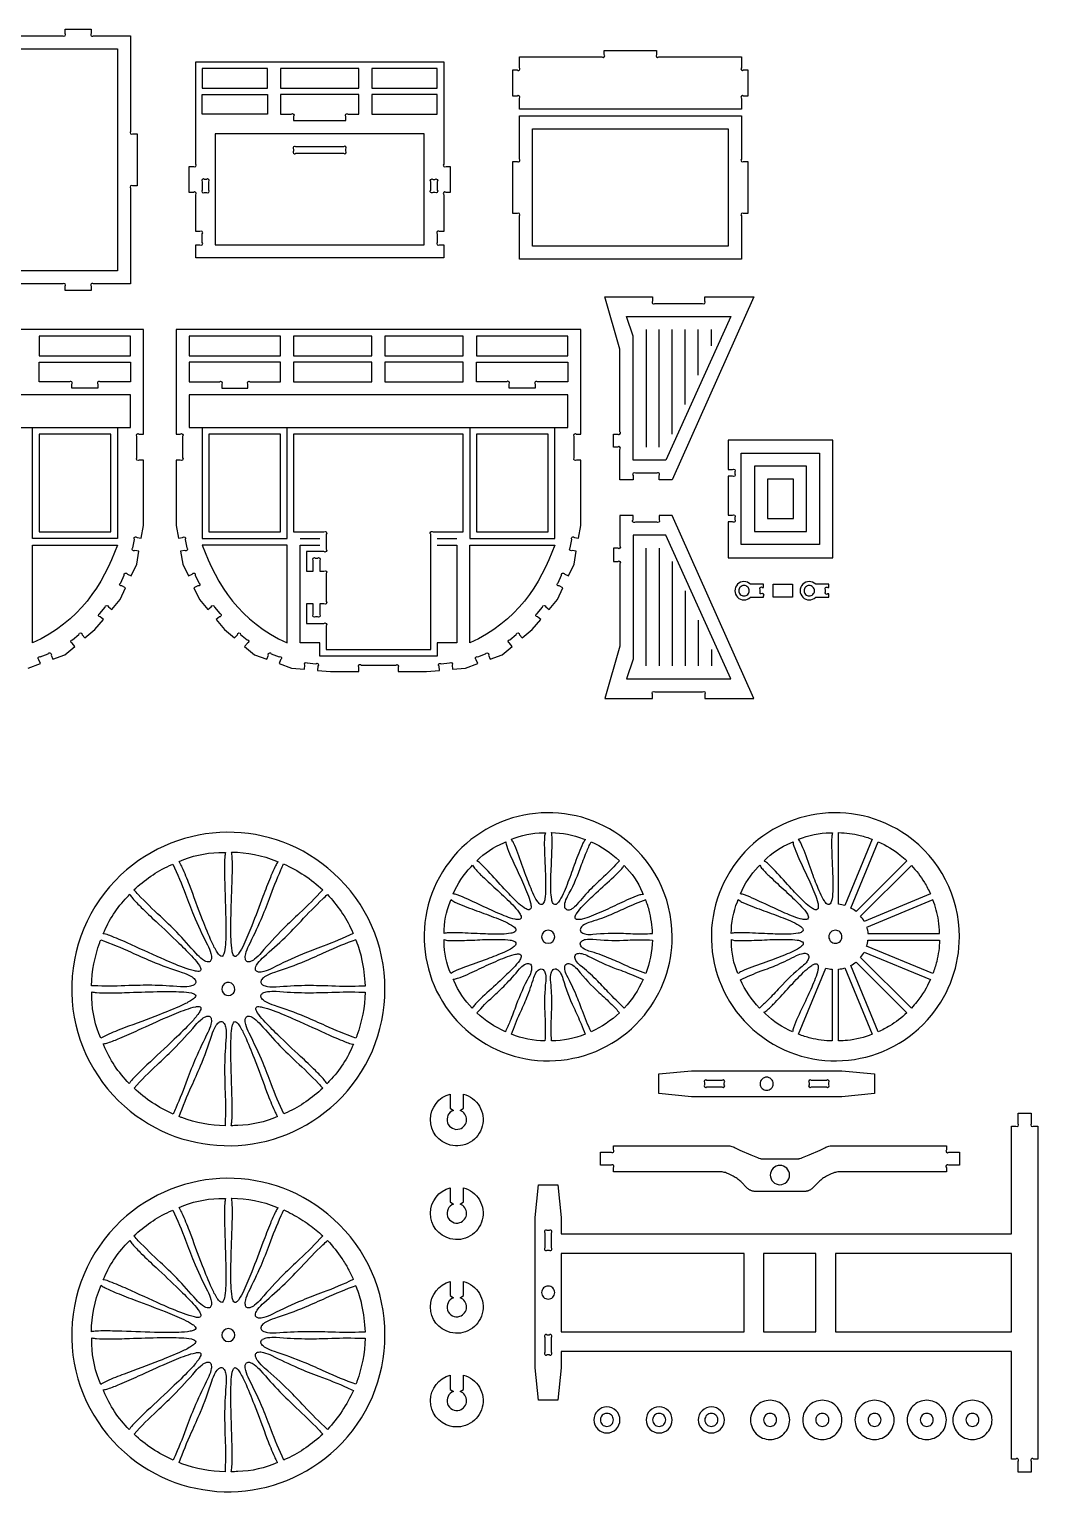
# Model space of a CAD drawing. Extents: x -583 to 242, y -437 to 258.
# Drawn here: x -221 to 242, y -414 to 258 of the extents above; entities that cross this region are included whole.
import ezdxf

# ---------------------------------------------------------------- set-up
doc = ezdxf.new("R2010")
doc.units = 0
doc.header["$MEASUREMENT"] = 0
doc.layers.get('0').update_dxf_attribs({"linetype": 'CONTINUOUS'})
doc.layers.add('ENGRAVE', color=1, linetype='CONTINUOUS')

msp = doc.modelspace()

# ---------------------------------------------------------------- linework, layer by layer
for points in [[(-323.83, 255.25), (-205.96, 255.25, 1), (-204.89, 256.32), (-204.89, 258.25), (-192.89, 258.25), (-192.89, 256.32, 1), (-191.83, 255.25), (-174.82, 255.25), (-174.82, 211.32, 1), (-173.76, 210.25), (-171.82, 210.25), (-171.82, 186.26), (-173.76, 186.26, 1), (-174.82, 185.19), (-174.82, 141.26), (-191.83, 141.26, 1), (-192.89, 140.19), (-192.89, 138.26), (-204.89, 138.26), (-204.89, 140.19, 1), (-205.96, 141.26), (-323.83, 141.26, 1)], [(-221.9, -35.3), (-216.27, -33.25), (-216.93, -31.43, -1), (-216.3, -30.07), (-212.65, -28.74, -1), (-211.29, -29.37), (-210.63, -31.2), (-204.99, -29.14), (-200.39, -25.29), (-201.64, -23.8, -1), (-201.51, -22.31), (-198.54, -19.81, -1), (-197.04, -19.95), (-195.8, -21.43), (-191.2, -17.57), (-187.34, -12.98), (-188.83, -11.73, -1), (-188.96, -10.24), (-186.47, -7.27, -1), (-184.97, -7.14), (-183.49, -8.38), (-179.63, -3.79), (-177.09, 1.65), (-178.85, 2.47, -1), (-179.36, 3.88), (-177.72, 7.4, -1), (-176.31, 7.91), (-174.56, 7.09), (-172.02, 12.53), (-170.98, 18.44), (-172.89, 18.77, -1), (-173.75, 20), (-173.08, 23.82, -1), (-171.85, 24.68), (-169.94, 24.35), (-168.9, 30.26), (-168.9, 60.26), (-170.83, 60.26, -1), (-171.89, 61.32), (-171.89, 71.19, -1), (-170.83, 72.26), (-168.9, 72.26), (-168.9, 120.26), (-354.89, 120.26)]]:
    msp.add_lwpolyline(points, format="xyb")
for points in [[(-144.9, 153.26), (-144.9, 159.26), (-142.96, 159.26, 1), (-141.9, 160.32), (-141.9, 164.19, 1), (-142.96, 165.26), (-144.9, 165.26), (-144.9, 182.19, 1), (-145.96, 183.26), (-147.9, 183.26), (-147.9, 195.26), (-145.96, 195.26, 1), (-144.9, 196.32), (-144.9, 243.25), (-30.9, 243.25), (-30.9, 196.32, 1), (-29.83, 195.26), (-27.9, 195.26), (-27.9, 183.26), (-29.83, 183.26, 1), (-30.9, 182.19), (-30.9, 165.26), (-32.83, 165.26, 1), (-33.9, 164.19), (-33.9, 160.32, 1), (-32.83, 159.26), (-30.9, 159.26), (-30.9, 153.26)], [(3.88, 221.54), (3.88, 226.48, 1), (2.81, 227.54), (0.88, 227.54), (0.88, 239.54), (2.81, 239.54, 1), (3.88, 240.6), (3.88, 245.54), (41.81, 245.54, 1), (42.88, 246.6), (42.88, 248.54), (66.88, 248.54), (66.88, 246.6, 1), (67.94, 245.54), (105.88, 245.54), (105.88, 240.6, 1), (106.94, 239.54), (108.88, 239.54), (108.88, 227.54), (106.94, 227.54, 1), (105.88, 226.48), (105.88, 221.54)], [(-105.9, 228.25), (-105.9, 219.25), (-100.96, 219.25, -1), (-99.9, 218.19), (-99.9, 216.25), (-75.9, 216.25), (-75.9, 218.19, -1), (-74.83, 219.25), (-69.9, 219.25), (-69.9, 228.25)], [(3.88, 152.54), (3.88, 172.48, 1), (2.81, 173.54), (0.88, 173.54), (0.88, 197.54), (2.81, 197.54, 1), (3.88, 198.6), (3.88, 218.54), (105.88, 218.54), (105.88, 198.6, 1), (106.94, 197.54), (108.88, 197.54), (108.88, 173.54), (106.94, 173.54, 1), (105.88, 172.48), (105.88, 152.54)], [(-98.83, 201.26), (-76.96, 201.26, 1), (-75.9, 202.32), (-75.9, 203.19, 1), (-76.96, 204.25), (-98.83, 204.25, 1), (-99.9, 203.19), (-99.9, 202.32, 1)], [(-141.9, 188.19), (-141.9, 184.32, 1), (-140.83, 183.26), (-139.96, 183.26, 1), (-138.9, 184.32), (-138.9, 188.19, 1), (-139.96, 189.26), (-140.83, 189.26, 1)], [(-35.83, 189.26), (-34.96, 189.26, -1), (-33.9, 188.19), (-33.9, 184.32, -1), (-34.96, 183.26), (-35.83, 183.26, -1), (-36.9, 184.32), (-36.9, 188.19, -1)], [(50.1, 51.26), (50.1, 65.19, 1), (49.04, 66.26), (47.1, 66.26), (47.1, 72.26), (49.04, 72.26, 1), (50.1, 73.32), (50.1, 111.26), (43.14, 135.26), (65.1, 135.26), (65.1, 133.32, 1), (66.17, 132.26), (88.04, 132.26, 1), (89.1, 133.32), (89.1, 135.26), (111.62, 135.26), (74.1, 51.26), (68.1, 51.26), (68.1, 53.19, 1), (67.04, 54.26), (57.17, 54.26, 1), (56.1, 53.19), (56.1, 51.26)], [(32.1, 30.26), (32.1, 60.26), (30.17, 60.26, -1), (29.1, 61.32), (29.1, 71.19, -1), (30.17, 72.26), (32.1, 72.26), (32.1, 120.26), (-153.9, 120.26), (-153.9, 72.26), (-151.96, 72.26, -1), (-150.9, 71.19), (-150.9, 61.32, -1), (-151.96, 60.26), (-153.9, 60.26), (-153.9, 30.26), (-152.85, 24.35), (-150.94, 24.68, -1), (-149.71, 23.82), (-149.04, 20, -1), (-149.9, 18.77), (-151.81, 18.44), (-150.77, 12.53), (-148.23, 7.09), (-146.48, 7.91, -1), (-145.07, 7.4), (-143.43, 3.88, -1), (-143.94, 2.47), (-145.7, 1.65), (-143.16, -3.79), (-139.3, -8.38), (-137.82, -7.14, -1), (-136.32, -7.27), (-133.83, -10.24, -1), (-133.96, -11.73), (-135.45, -12.98), (-131.59, -17.57), (-126.99, -21.43), (-125.75, -19.95, -1), (-124.25, -19.81), (-121.28, -22.31, -1), (-121.15, -23.8), (-122.4, -25.29), (-117.8, -29.14), (-112.16, -31.2), (-111.5, -29.37, -1), (-110.14, -28.74), (-106.49, -30.07, -1), (-105.86, -31.43), (-106.52, -33.25), (-100.89, -35.3), (-94.91, -35.82), (-94.74, -33.89, -1), (-93.59, -32.93), (-89.73, -33.27, -1), (-88.76, -34.41), (-88.93, -36.35), (-82.95, -36.87), (-69.9, -36.87), (-69.9, -34.93, -1), (-68.83, -33.87), (-52.96, -33.87, -1), (-51.9, -34.93), (-51.9, -36.87), (-38.84, -36.87), (-32.86, -36.35), (-33.03, -34.41, -1), (-32.06, -33.27), (-28.2, -32.93, -1), (-27.05, -33.89), (-26.88, -35.82), (-20.91, -35.3), (-15.27, -33.25), (-15.93, -31.43, -1), (-15.3, -30.07), (-11.65, -28.74, -1), (-10.29, -29.37), (-9.63, -31.2), (-3.99, -29.14), (0.61, -25.29), (-0.64, -23.8, -1), (-0.51, -22.31), (2.46, -19.81, -1), (3.96, -19.95), (5.2, -21.43), (9.8, -17.57), (13.66, -12.98), (12.17, -11.73, -1), (12.04, -10.24), (14.53, -7.27, -1), (16.03, -7.14), (17.51, -8.38), (21.37, -3.79), (23.91, 1.65), (22.15, 2.47, -1), (21.64, 3.88), (23.28, 7.4, -1), (24.68, 7.91), (26.44, 7.09), (28.98, 12.53), (30.02, 18.44), (28.11, 18.77, -1), (27.25, 20), (27.92, 23.82, -1), (29.15, 24.68), (31.06, 24.35)], [(-174.89, 105.26), (-174.89, 96.26), (-188.83, 96.26, 1), (-189.89, 95.19), (-189.89, 93.26), (-201.89, 93.26), (-201.89, 95.19, 1), (-202.96, 96.26), (-216.89, 96.26), (-216.89, 105.26)], [(-147.9, 105.26), (-147.9, 96.26), (-133.96, 96.26, -1), (-132.9, 95.19), (-132.9, 93.26), (-120.9, 93.26), (-120.9, 95.19, -1), (-119.83, 96.26), (-105.9, 96.26), (-105.9, 105.26)], [(26.1, 105.26), (26.1, 96.26), (12.17, 96.26, 1), (11.1, 95.19), (11.1, 93.26), (-0.9, 93.26), (-0.9, 95.19, 1), (-1.96, 96.26), (-15.9, 96.26), (-15.9, 105.26)], [(-99.9, 72.26), (-99.9, 27.26), (-85.96, 27.26, -1), (-84.9, 26.19), (-84.9, 19.32, -1), (-85.96, 18.26), (-93.9, 18.26), (-93.9, 9.26), (-90.9, 9.26), (-90.9, 14.19, -1), (-89.83, 15.26), (-88.96, 15.26, -1), (-87.9, 14.19), (-87.9, 9.26), (-85.96, 9.26, -1), (-84.9, 8.19), (-84.9, -4.68, -1), (-85.96, -5.74), (-87.9, -5.74), (-87.9, -10.68, -1), (-88.96, -11.74), (-89.83, -11.74, -1), (-90.9, -10.68), (-90.9, -5.74), (-93.9, -5.74), (-93.9, -14.74), (-85.96, -14.74, -1), (-84.9, -15.81), (-84.9, -26.74), (-36.9, -26.74), (-36.89, 26.19, -1), (-35.83, 27.26), (-21.9, 27.26), (-21.9, 72.26)], [(147.87, 69.45), (99.87, 69.45), (99.87, 55.95), (101.81, 55.95, -1), (102.87, 54.89), (102.87, 54.01, -1), (101.81, 52.95), (99.87, 52.95), (99.87, 34.95), (101.81, 34.95, -1), (102.87, 33.89), (102.87, 33.01, -1), (101.81, 31.95), (99.87, 31.95), (99.87, 15.45), (147.87, 15.45)], [(50.1, 34.76), (50.1, 20.82, -1), (49.04, 19.76), (47.1, 19.76), (47.1, 13.76), (49.04, 13.76, -1), (50.1, 12.69), (50.1, -25.24), (43.14, -49.24), (65.1, -49.24), (65.1, -47.31, -1), (66.17, -46.24), (88.04, -46.24, -1), (89.1, -47.31), (89.1, -49.24), (111.62, -49.24), (74.1, 34.76), (68.1, 34.76), (68.1, 32.82, -1), (67.04, 31.76), (57.17, 31.76, -1), (56.1, 32.82), (56.1, 34.76)], [(110.04, 3.26, 0.41271), (104.12, 3.21, 0.41271), (104.14, -2.71, 0.41145), (110.04, -2.75), (116.1, -2.74), (116.1, -2.31, 1), (115.04, -1.24), (114.6, -1.24), (114.6, 0.69, -1), (115.67, 1.76), (116.1, 1.76), (116.1, 3.26)], [(107.1, -2.14, 0.414214), (109.5, 0.26, 0.414214), (107.1, 2.66, 0.414214), (104.7, 0.26, 0.414214)], [(140.04, 3.26, 0.41271), (134.12, 3.21, 0.41271), (134.14, -2.71, 0.41145), (140.04, -2.75), (146.1, -2.74), (146.1, -1.24), (145.66, -1.24, -1), (144.6, -0.18), (144.6, 0.69, -1), (145.66, 1.76), (146.1, 1.76), (146.1, 3.26)], [(137.1, -2.14, 0.414214), (139.5, 0.26, 0.414214), (137.1, 2.66, 0.414214), (134.7, 0.26, 0.414214)], [(74.1, -158.74, 0.243282), (50.06, -112.25, 0.404072), (-28.17, -124.13, 0.407608), (-18.59, -203.17, 0.412885), (61.31, -194.7, 0.172941)], [(206.1, -158.74, 0.243282), (182.06, -112.25, 0.404072), (103.83, -124.13, 0.407609), (113.41, -203.17, 0.412885), (193.31, -194.7, 0.172941)], [(-57.9, -182.74, 0.21178), (-81.51, -129.45, 0.391929), (-179.24, -130.33, 0.213524), (-201.88, -184.54, 0.208326), (-177.63, -236.62, 0.390197), (-80.24, -234.86, 0.205517)], [(0.17, -113.94, -0.099565), (14.77, -110.95), (15.8, -110.94, 0.070307), (15.43, -112.94, 0.025895), (15.36, -117.84, 0.005837), (15.73, -127.4, -0.01601), (15.92, -136.89, -0.036411), (15.58, -141.26, -0.07724), (15, -143.22, -0.193502), (14.29, -143.93, -0.246041), (13.29, -143.72, -0.090618), (12.02, -142.29, -0.040959), (10.06, -138.6, -0.017856), (6.89, -130.64, 0.003032), (3.15, -120.34, 0.023885), (1.16, -115.59, 0.055063)], [(18.6, -110.87, -0.093763), (33.23, -113.71), (34.19, -114.09, 0.070307), (33.08, -115.8, 0.026135), (31.14, -120.29, 0.005976), (27.84, -129.24, -0.015999), (24.4, -138.06, -0.036365), (22.42, -141.96, -0.07668), (21.13, -143.56, -0.192132), (20.2, -143.95, -0.247601), (19.35, -143.38, -0.092119), (18.72, -141.59, -0.041009), (18.31, -137.44, -0.018067), (18.42, -128.87, 0.002962), (18.91, -117.92, 0.023921), (18.89, -112.76, 0.055321)], [(132.17, -113.94, -0.099565), (146.77, -110.95), (147.8, -110.94, 0.070307), (147.43, -112.94, 0.025895), (147.36, -117.84, 0.005837), (147.73, -127.4, -0.01601), (147.92, -136.89, -0.036411), (147.58, -141.26, -0.07724), (147, -143.22, -0.193504), (146.29, -143.93, -0.24604), (145.29, -143.72, -0.090617), (144.02, -142.29, -0.040959), (142.06, -138.6, -0.017856), (138.89, -130.64, 0.003032), (135.15, -120.34, 0.023885), (133.16, -115.59, 0.055063)], [(150.6, -110.87, -0.053553), (160.48, -112.18, -0.032919), (166.04, -113.94), (153.43, -144.39, 0.049855), (150.6, -143.82)], [(-152.55, -124.12, -0.095029), (-134.27, -120, -0.012169), (-131.16, -119.95, 0.058538), (-131.53, -122.12, 0.023125), (-131.68, -127.94, 0.00662), (-131.47, -137.32, -0.004803), (-131.06, -151.83, -0.017644), (-131.17, -161.16, -0.040554), (-131.71, -165.74, -0.081454), (-132.24, -167.24, -0.243498), (-132.92, -167.77, -0.198617), (-133.79, -167.39, -0.071237), (-135.02, -165.88, -0.035072), (-137.48, -161.23, -0.015759), (-141.72, -150.98, -0.001102), (-147.8, -134.85, 0.015937), (-151.04, -126.91, 0.036348), (-152.37, -124.39)], [(-128.39, -119.87, -0.100712), (-107.69, -124.03), (-107.05, -124.3, 0.058805), (-108.22, -126.15, 0.023291), (-110.59, -131.46, 0.006699), (-113.98, -140.2, -0.004741), (-119.14, -153.74, -0.017578), (-122.8, -162.32, -0.040394), (-125.05, -166.34, -0.080995), (-126.11, -167.52, -0.242503), (-126.94, -167.76, -0.199662), (-127.6, -167.08, -0.071689), (-128.16, -165.21, -0.035245), (-128.66, -159.98, -0.015833), (-128.66, -148.86, -0.001152), (-128.11, -131.61, 0.015881), (-128.07, -123.02, 0.036248), (-128.33, -120.18)], [(-15.69, -123.83, -0.09623), (-3.33, -115.51), (-2.38, -115.11, 0.07041), (-1.96, -117.1, 0.026017), (-0.16, -121.64, 0.005895), (3.84, -130.31, -0.016027), (7.64, -138.99, -0.036448), (9, -143.15, -0.077155), (9.21, -145.19, -0.192541), (8.83, -146.12, -0.24616), (7.83, -146.3, -0.091184), (6.11, -145.48, -0.041205), (2.89, -142.83, -0.017959), (-3.09, -136.69, 0.003012), (-10.48, -128.61, 0.023918), (-14.14, -124.97, 0.055117)], [(36.8, -115.11, -0.081762), (49.86, -123.8, -0.024137), (42.58, -131.18, 0.011756), (36.82, -136.67, 0.022775), (30.33, -143.97, -0.081665), (28.01, -145.96, -0.147369), (26.21, -146.49, -0.337047), (24.8, -145.24, -0.114833), (24.81, -143.34, -0.073818), (25.99, -140.3, 0.036955), (31.79, -127.42, -0.010558), (34.7, -119.83, -0.012707)], [(116.31, -123.83, -0.096231), (128.67, -115.51), (129.62, -115.11, 0.07041), (130.04, -117.1, 0.026017), (131.84, -121.64, 0.005895), (135.84, -130.31, -0.016027), (139.64, -138.99, -0.036448), (141, -143.15, -0.077154), (141.21, -145.19, -0.19254), (140.83, -146.12, -0.246161), (139.83, -146.3, -0.091185), (138.11, -145.48, -0.041205), (134.89, -142.83, -0.017959), (128.91, -136.69, 0.003012), (121.52, -128.61, 0.023918), (117.86, -124.97, 0.055118)], [(168.8, -115.11, -0.063904), (178.93, -121.25, -0.021632), (181.89, -123.83), (158.58, -147.15, 0.049792), (156.2, -145.54)], [(-173.29, -137.23, -0.0811), (-156.89, -125.99, -0.007919), (-155.37, -125.32, -0.019395), (-149.53, -139.2, 0.007964), (-145.84, -148.7, 0.02097), (-139.48, -162.39, -0.055565), (-137.91, -166.44, -0.095384), (-137.7, -168.84, -0.199945), (-138.31, -170.03, -0.220985), (-139.67, -170.22, -0.098592), (-141.78, -169.17, -0.054984), (-144.75, -166.43, 0.015697), (-153.59, -156.65, 0.012322), (-161.14, -149.34, -0.01614), (-171.27, -139.39, -0.003727)], [(-104.47, -125.29, -0.084092), (-86.54, -137.19, -0.019446), (-97.15, -147.91, 0.007978), (-104.53, -154.96, 0.021038), (-114.75, -166.1, -0.055487), (-117.89, -169.09, -0.095059), (-120.03, -170.21, -0.199296), (-121.37, -170.1, -0.221639), (-122.07, -168.92, -0.098933), (-121.9, -166.58, -0.055064), (-120.51, -162.79, 0.015637), (-114.87, -150.88, 0.012299), (-111, -141.13, -0.016105), (-105.7, -127.99, -0.003715)], [(-26.53, -139.05, -0.092933), (-18.33, -126.61), (-17.61, -125.87, 0.070364), (-16.46, -127.55, 0.026043), (-13.05, -131.06, 0.005927), (-6.03, -137.55, -0.015985), (0.81, -144.12, -0.036383), (3.65, -147.44, -0.077029), (4.64, -149.24, -0.192453), (4.64, -150.25, -0.246597), (3.78, -150.8, -0.091164), (1.88, -150.7, -0.041164), (-2.11, -149.48, -0.017945), (-9.98, -146.1, 0.002975), (-19.9, -141.47, 0.023842), (-24.67, -139.51, 0.055062)], [(52.02, -125.95, -0.096223), (60.34, -138.31), (60.74, -139.26, 0.070195), (58.75, -139.68, 0.025969), (54.21, -141.48, 0.005881), (45.54, -145.48, -0.01602), (36.86, -149.28, -0.036385), (32.7, -150.63, -0.076886), (30.66, -150.85, -0.193248), (29.73, -150.47, -0.247055), (29.54, -149.47, -0.091537), (30.36, -147.75, -0.041283), (33.02, -144.53, -0.01797), (39.16, -138.56, 0.003023), (47.24, -131.16, 0.023953), (50.88, -127.5, 0.055242)], [(105.47, -139.05, -0.092933), (113.67, -126.61), (114.39, -125.87, 0.070364), (115.54, -127.55, 0.026043), (118.95, -131.06, 0.005927), (125.97, -137.55, -0.015985), (132.81, -144.12, -0.036383), (135.65, -147.44, -0.077028), (136.64, -149.24, -0.192453), (136.64, -150.25, -0.246597), (135.78, -150.8, -0.091164), (133.88, -150.7, -0.041164), (129.89, -149.48, -0.017945), (122.02, -146.1, 0.002975), (112.1, -141.47, 0.023842), (107.33, -139.51, 0.055062)], [(184.02, -125.95, -0.054313), (190.01, -133.76, -0.034954), (192.74, -139.05), (162.3, -151.65, 0.05162), (160.7, -149.27)], [(-187.35, -157.32, -0.094067), (-176.39, -140.48, -0.006452), (-175.18, -139.24, 0.058482), (-173.91, -141.04, 0.023194), (-169.9, -145.26, 0.006665), (-163.13, -151.74, -0.00477), (-152.58, -161.71, -0.017606), (-146.06, -168.38, -0.04042), (-143.2, -171.99, -0.080937), (-142.51, -173.43, -0.241843), (-142.62, -174.29, -0.200125), (-143.49, -174.64, -0.071746), (-145.42, -174.45, -0.035234), (-150.44, -172.9, -0.015816), (-160.7, -168.65, -0.001131), (-176.4, -161.55, 0.015925), (-184.31, -158.23, 0.03639), (-187.03, -157.38)], [(-84.38, -139.35, -0.081098), (-73.15, -155.75, -0.007918), (-72.47, -157.27, -0.019395), (-86.35, -163.11, 0.007964), (-95.85, -166.8, 0.020971), (-109.54, -173.16, -0.055566), (-113.59, -174.72, -0.095385), (-115.99, -174.94, -0.199944), (-117.18, -174.33, -0.220982), (-117.37, -172.97, -0.098593), (-116.32, -170.86, -0.054985), (-113.58, -167.89, 0.015697), (-103.8, -159.04, 0.012323), (-96.49, -151.5, -0.01614), (-86.54, -141.37, -0.003727)], [(-30.77, -157.24, -0.093765), (-27.93, -142.62), (-27.55, -141.66, 0.070315), (-25.84, -142.77, 0.026137), (-21.35, -144.71, 0.005977), (-12.4, -148.01, -0.015998), (-3.58, -151.45, -0.036365), (0.32, -153.43, -0.076691), (1.92, -154.72, -0.192187), (2.31, -155.65, -0.247561), (1.74, -156.5, -0.092095), (-0.05, -157.13, -0.041002), (-4.2, -157.54, -0.018065), (-12.77, -157.42, 0.002961), (-23.72, -156.94, 0.023916), (-28.88, -156.96, 0.055306)], [(61.91, -141.81, 0.023635), (52.3, -145.75, -0.012281), (45.04, -148.98, -0.022898), (35.81, -152.18, 0.081859), (33.08, -153.56, 0.148138), (31.92, -155.02, 0.336526), (32.54, -156.8, 0.122722), (34.52, -157.55, 0.066157), (37.56, -157.59, -0.036883), (51.69, -157.16, 0.011922), (60.3, -157.38, 0.011565), (65.06, -157.24, 0.053394), (63.5, -146.52, 0.022162), (62.58, -143.63, 0.046501), (62.08, -142.37, -0.0553)], [(101.23, -157.24, -0.093765), (104.07, -142.62), (104.45, -141.66, 0.070315), (106.16, -142.77, 0.026137), (110.65, -144.71, 0.005977), (119.6, -148.01, -0.015998), (128.42, -151.45, -0.036365), (132.32, -153.43, -0.076691), (133.92, -154.72, -0.192187), (134.31, -155.65, -0.247562), (133.74, -156.5, -0.092096), (131.95, -157.13, -0.041002), (127.8, -157.54, -0.018065), (119.23, -157.42, 0.002961), (108.28, -156.94, 0.023916), (103.12, -156.96, 0.055306)], [(193.91, -141.81), (163.44, -154.43, -0.053218), (164.03, -157.24), (196.98, -157.24, 0.034923), (196.49, -151.24, 0.057453)], [(-192.77, -181.24, -0.080926), (-189.01, -161.39, -0.006161), (-188.53, -160.14, -0.019468), (-174.59, -165.83, 0.007993), (-165.26, -169.94, 0.021052), (-151.07, -175.12, -0.055552), (-147.1, -176.88, -0.095381), (-145.25, -178.43, -0.199994), (-144.84, -179.7, -0.220989), (-145.67, -180.8, -0.098561), (-147.9, -181.55, -0.054961), (-151.94, -181.71, 0.015624), (-165.11, -181.05, 0.012271), (-175.62, -181.21, -0.016076), (-189.82, -181.34, -0.003712)], [(-71.28, -160.09, 0.019109), (-85.23, -165.82, -0.008366), (-94.54, -169.94, -0.021161), (-108.72, -175.12, 0.055541), (-112.69, -176.88, 0.095456), (-114.54, -178.43, 0.200243), (-114.95, -179.7, 0.220828), (-114.12, -180.8, 0.09843), (-111.89, -181.55, 0.054919), (-107.85, -181.71, -0.015643), (-94.68, -181.05, -0.012199), (-84.16, -181.21, 0.016088), (-69.87, -181.34, 0.003692), (-66.89, -181.24, 0.041816), (-68.48, -168.85, 0.043776), (-71.06, -160.71, -0.01839)], [(-27.7, -175.68, -0.099534), (-30.69, -161.08), (-30.7, -160.05, 0.069908), (-28.69, -160.42, 0.02587), (-23.8, -160.49, 0.005829), (-14.26, -160.12, -0.016058), (-4.79, -159.93, -0.036407), (-0.42, -160.27, -0.076829), (1.55, -160.85, -0.192741), (2.27, -161.56, -0.247519), (2.06, -162.56, -0.091694), (0.65, -163.83, -0.04131), (-3.04, -165.79, -0.017962), (-11, -168.96, 0.00306), (-21.3, -172.7, 0.024038), (-26.05, -174.69, 0.055453)], [(20.1, -158.74, 0.413694), (17.1, -155.75, 0.413694), (14.1, -158.74, 0.413694), (17.1, -161.74, 0.413694)], [(64.98, -160.24, -0.082819), (61.92, -175.63, -0.024196), (52.33, -171.74, 0.011783), (45.05, -168.51, 0.022842), (35.83, -165.32, -0.081778), (33.1, -163.94, -0.147303), (31.93, -162.47, -0.33666), (32.54, -160.69, -0.11501), (34.3, -159.97, -0.07396), (37.56, -159.89, 0.036957), (51.68, -160.32, -0.010559), (59.82, -160.11, -0.01271)], [(104.3, -175.68, -0.099534), (101.31, -161.08), (101.3, -160.05, 0.069908), (103.31, -160.42, 0.02587), (108.2, -160.49, 0.005829), (117.74, -160.12, -0.016058), (127.21, -159.93, -0.036406), (131.58, -160.27, -0.076828), (133.55, -160.85, -0.19274), (134.27, -161.56, -0.247519), (134.06, -162.56, -0.091694), (132.64, -163.83, -0.04131), (128.96, -165.79, -0.017962), (121, -168.96, 0.00306), (110.7, -172.7, 0.024038), (105.95, -174.69, 0.055454)], [(152.1, -158.74, 0.414214), (149.1, -155.74, 0.414214), (146.1, -158.74, 0.414214), (149.1, -161.74, 0.414214)], [(196.98, -160.24, -0.053554), (195.66, -170.12, -0.032921), (193.91, -175.68), (163.46, -163.07, 0.050043), (164.03, -160.24)], [(-17.81, -191.53, -0.096214), (-26.13, -179.18), (-26.53, -178.23, 0.070195), (-24.54, -177.81, 0.025968), (-20, -176.01, 0.00588), (-11.33, -172.01, -0.01602), (-2.65, -168.21, -0.036386), (1.51, -166.86, -0.07689), (3.55, -166.64, -0.193258), (4.48, -167.02, -0.247045), (4.67, -168.02, -0.091533), (3.85, -169.73, -0.041282), (1.19, -172.96, -0.017969), (-4.95, -178.93, 0.003023), (-13.03, -186.33, 0.023954), (-16.67, -189.99, 0.055241)], [(60.74, -178.44, -0.081757), (52.05, -191.5, -0.024121), (44.67, -184.22, 0.011754), (39.17, -178.45, 0.022747), (31.87, -171.96, -0.081645), (29.87, -169.64, -0.147767), (29.35, -167.84, -0.337211), (30.6, -166.44, -0.114429), (32.5, -166.45, -0.07364), (35.54, -167.63, 0.036892), (48.42, -173.43, -0.011871), (56.42, -176.51, -0.011612)], [(114.19, -191.53, -0.085637), (105.49, -178.49, -0.024043), (115.03, -174.46, 0.011709), (122.45, -171.59, 0.022695), (131.23, -167.33, -0.086406), (134.23, -166.37, -0.151427), (136.06, -166.61, -0.325771), (136.83, -168.27, -0.115248), (136.09, -170.02, -0.073889), (133.85, -172.38, 0.037057), (123.55, -182.07, -0.010593), (117.94, -187.98, -0.012743)], [(192.74, -178.44, -0.063904), (186.6, -188.57, -0.021635), (184.02, -191.53), (160.69, -168.21, 0.050461), (162.3, -165.83)], [(-2.59, -202.38, -0.081764), (-15.65, -193.69, -0.024137), (-8.37, -186.31, 0.011756), (-2.61, -180.82, 0.022775), (3.88, -173.52, -0.081665), (6.2, -171.52, -0.147369), (7.99, -171, -0.337046), (9.41, -172.25, -0.114833), (9.39, -174.15, -0.073818), (8.22, -177.19, 0.036955), (2.42, -190.06, -0.010558), (-0.49, -197.66, -0.012707)], [(15.6, -206.62, -0.082822), (0.22, -203.56, -0.024195), (4.11, -193.97, 0.011782), (7.34, -186.69, 0.022842), (10.53, -177.47, -0.081772), (11.91, -174.74, -0.14726), (13.37, -173.57, -0.33667), (15.16, -174.18, -0.115045), (15.87, -175.94, -0.073971), (15.96, -179.2, 0.036963), (15.52, -193.32, -0.010562), (15.74, -201.46, -0.012712)], [(34.04, -203.55, -0.088912), (18.65, -206.62, -0.023984), (18.58, -196.25, 0.011689), (18.77, -188.28, 0.02261), (18.2, -178.52, -0.081424), (18.43, -175.47, -0.147319), (19.33, -173.83, -0.337844), (21.21, -173.72, -0.114628), (22.54, -175.07, -0.073572), (23.86, -178.05, 0.037), (28.87, -191.28, -0.010572), (32.19, -198.72, -0.012721)], [(49.89, -193.66, -0.085642), (36.85, -202.36, -0.024071), (32.82, -192.82, 0.011729), (29.95, -185.39, 0.022704), (25.69, -176.61, -0.081669), (24.74, -173.71, -0.147437), (24.94, -171.85, -0.337056), (26.64, -171.02, -0.11477), (28.38, -171.76, -0.073791), (30.75, -174.01, 0.037039), (40.43, -184.3, -0.01058), (46.34, -189.91, -0.012737)], [(129.41, -202.38, -0.092929), (116.97, -194.18), (116.23, -193.46, 0.070284), (117.91, -192.31, 0.02605), (121.42, -188.9, 0.005927), (127.9, -181.89, -0.016008), (134.47, -175.05, -0.036399), (137.79, -172.21, -0.076929), (139.59, -171.22, -0.193297), (140.6, -171.22, -0.246975), (141.16, -172.07, -0.091525), (141.06, -173.97, -0.041292), (139.84, -177.96, -0.017987), (136.46, -185.83, 0.002986), (131.83, -195.75, 0.023903), (129.87, -200.52, 0.055219)], [(147.6, -206.62, -0.053555), (137.73, -205.3, -0.03292), (132.17, -203.55), (144.78, -173.1, 0.049852), (147.6, -173.67)], [(166.04, -203.55, -0.069136), (154.63, -206.38, -0.023294), (150.6, -206.62), (150.6, -173.62, 0.049752), (153.42, -173.08)], [(181.89, -193.66, -0.054313), (174.09, -199.65, -0.034948), (168.8, -202.38), (156.19, -171.94, 0.049918), (158.59, -170.35)], [(-127.26, -184.17, 0.405351), (-128.4, -180.13, 0.387114), (-132.39, -181.06, 0.322433), (-132.27, -184.57, 0.322433), (-128.9, -185.58, 0.18167)], [(-188.51, -205.4, -0.095022), (-192.64, -187.12, -0.012172), (-192.69, -184.01, 0.058539), (-190.52, -184.37, 0.023126), (-184.7, -184.53, 0.00662), (-175.32, -184.32, -0.004803), (-160.81, -183.91, -0.017645), (-151.47, -184.02, -0.040555), (-146.89, -184.55, -0.081455), (-145.4, -185.09, -0.243495), (-144.87, -185.77, -0.198618), (-145.25, -186.64, -0.071238), (-146.76, -187.87, -0.035072), (-151.41, -190.32, -0.015759), (-161.66, -194.57, -0.001102), (-177.79, -200.65, 0.015937), (-185.73, -203.89, 0.036348), (-188.25, -205.22)], [(-67.02, -184.24, -0.080931), (-70.78, -204.1, -0.006162), (-71.26, -205.35, -0.019468), (-85.21, -199.66, 0.007993), (-94.53, -195.54, 0.021052), (-108.72, -190.37, -0.055551), (-112.69, -188.61, -0.095381), (-114.54, -187.06, -0.199997), (-114.95, -185.79, -0.22099), (-114.12, -184.69, -0.098559), (-111.89, -183.94, -0.05496), (-107.85, -183.78, 0.015624), (-94.68, -184.44, 0.012271), (-84.17, -184.28, -0.016076), (-69.97, -184.15, -0.003712)], [(-175.41, -226.14, -0.102505), (-187.1, -208.56), (-187.36, -207.91, 0.058892), (-185.22, -207.43, 0.023237), (-179.79, -205.35, 0.006659), (-171.22, -201.56, -0.00478), (-157.99, -195.64, -0.017634), (-149.33, -192.17, -0.040569), (-144.9, -190.91, -0.081585), (-143.32, -190.83, -0.244132), (-142.57, -191.26, -0.198033), (-142.59, -192.21, -0.071218), (-143.52, -193.92, -0.035115), (-146.87, -197.98, -0.015792), (-154.73, -205.83, -0.001122), (-167.3, -217.63, 0.015907), (-173.41, -223.67, 0.036204), (-175.24, -225.87)], [(-72.44, -208.16, -0.09407), (-83.4, -225, -0.006452), (-84.61, -226.25, 0.058481), (-85.88, -224.45, 0.023193), (-89.89, -220.23, 0.006664), (-96.66, -213.75, -0.00477), (-107.21, -203.78, -0.017605), (-113.73, -197.11, -0.040419), (-116.59, -193.49, -0.080934), (-117.28, -192.06, -0.241849), (-117.17, -191.2, -0.200127), (-116.3, -190.85, -0.071743), (-114.37, -191.04, -0.035233), (-109.35, -192.59, -0.015815), (-99.09, -196.84, -0.001131), (-83.39, -203.94, 0.015925), (-75.48, -207.26, 0.036389), (-72.76, -208.11)], [(-155.32, -240.19, -0.084093), (-173.25, -228.3, -0.019446), (-162.64, -217.58, 0.007978), (-155.26, -210.53, 0.021038), (-145.04, -199.39, -0.055487), (-141.9, -196.4, -0.095059), (-139.76, -195.28, -0.199295), (-138.42, -195.39, -0.221639), (-137.72, -196.56, -0.098933), (-137.89, -198.91, -0.055064), (-139.28, -202.7, 0.015637), (-144.92, -214.61, 0.012299), (-148.79, -224.36, -0.016105), (-154.09, -237.5, -0.003715)], [(-131.4, -245.62, -0.080931), (-151.25, -241.86, -0.006162), (-152.5, -241.38, -0.019468), (-146.81, -227.43, 0.007993), (-142.69, -218.11, 0.021052), (-137.52, -203.92, -0.055551), (-135.76, -199.95, -0.09538), (-134.21, -198.1, -0.199998), (-132.94, -197.69, -0.220992), (-131.84, -198.52, -0.098559), (-131.09, -200.75, -0.054959), (-130.93, -204.79, 0.015624), (-131.59, -217.96, 0.012271), (-131.43, -228.47, -0.016076), (-131.3, -242.66, -0.003712)], [(-107.24, -241.36, -0.095029), (-125.52, -245.49, -0.012169), (-128.63, -245.54, 0.058538), (-128.26, -243.37, 0.023125), (-128.11, -237.55, 0.00662), (-128.32, -228.17, -0.004803), (-128.73, -213.66, -0.017644), (-128.62, -204.32, -0.040554), (-128.08, -199.74, -0.081454), (-127.55, -198.25, -0.243497), (-126.87, -197.72, -0.198618), (-126, -198.1, -0.071237), (-124.77, -199.61, -0.035072), (-122.31, -204.25, -0.015759), (-118.07, -214.51, -0.001102), (-111.99, -230.63, 0.015937), (-108.75, -238.58, 0.036348), (-107.42, -241.1)], [(-86.5, -228.26, -0.081098), (-102.9, -239.49, -0.007918), (-104.42, -240.17, -0.019394), (-110.26, -226.29, 0.007964), (-113.95, -216.79, 0.020969), (-120.32, -203.1, -0.055561), (-121.88, -199.05, -0.095381), (-122.09, -196.65, -0.199952), (-121.48, -195.46, -0.22099), (-120.12, -195.27, -0.098588), (-118.01, -196.32, -0.05498), (-115.04, -199.06, 0.015696), (-106.2, -208.84, 0.012322), (-98.65, -216.15, -0.016139), (-88.52, -226.1, -0.003727)], [(90.08, -227.77), (96.96, -227.77, 1), (98.02, -226.71), (98.02, -225.83, 1), (96.96, -224.77), (90.08, -224.77, 1), (89.02, -225.83), (89.02, -226.71, 1)], [(117.52, -229.27, 0.414214), (120.52, -226.27, 0.414214), (117.52, -223.27, 0.414214), (114.52, -226.27, 0.414214)], [(138.08, -227.77), (144.96, -227.77, 1), (146.02, -226.71), (146.02, -225.83, 1), (144.96, -224.77), (138.08, -224.77, 1), (137.02, -225.83), (137.02, -226.71, 1)], [(-21.89, -237.55), (-21.89, -231.03, -0.414248), (-13.19, -245.76, -0.414248), (-27.92, -254.46, -0.342088), (-36.99, -242.74, -0.342088), (-27.9, -231.03), (-27.9, -237.55), (-26.41, -238.5, 0.408105), (-29.16, -244.17, 0.408105), (-23.56, -247.04, 0.320851), (-20.4, -242.86, 0.320851), (-23.33, -238.52)], [(12.6, -371.74), (11.1, -356.74), (11.1, -287.74), (12.6, -272.74), (21.6, -272.74), (23.1, -287.74), (23.1, -295.24), (230.1, -295.24), (230.1, -245.74), (232.04, -245.74, 1), (233.1, -244.68), (233.1, -239.74), (239.1, -239.74), (239.1, -244.68, 1), (240.16, -245.74), (242.1, -245.74), (242.1, -398.74), (240.16, -398.74, 1), (239.1, -399.8), (239.1, -404.74), (233.1, -404.74), (233.1, -399.8, 1), (232.04, -398.74), (230.1, -398.74), (230.1, -349.24), (23.1, -349.24), (23.1, -356.74), (21.6, -371.74)], [(47.1, -266.74), (47.1, -264.8, 1), (46.04, -263.74), (41.1, -263.74), (41.1, -257.74), (46.04, -257.74, 1), (47.1, -256.68), (47.1, -254.74), (98.95, -254.74), (99.48, -254.76), (100.01, -254.81), (100.53, -254.88), (101.05, -254.99), (101.56, -255.12), (102.06, -255.29), (102.55, -255.48), (103.03, -255.71), (105.18, -256.78), (110.19, -259.01), (113.3, -260.23), (113.95, -260.45), (114.51, -260.62), (114.75, -260.68), (114.96, -260.73), (115.05, -260.75), (115.14, -260.76), (115.22, -260.77), (115.28, -260.77), (131.97, -260.77), (132.04, -260.77), (132.12, -260.76), (132.21, -260.75), (132.3, -260.73), (132.51, -260.68), (132.75, -260.62), (133.3, -260.45), (133.95, -260.23), (137.04, -259.01), (142.03, -256.78), (144.18, -255.71), (144.66, -255.48), (145.15, -255.29), (145.65, -255.12), (146.16, -254.99), (146.68, -254.88), (147.2, -254.81), (147.73, -254.76), (148.26, -254.74), (200.1, -254.74), (200.1, -256.68, 1), (201.16, -257.74), (206.1, -257.74), (206.1, -263.74), (201.16, -263.74, 1), (200.1, -264.8), (200.1, -266.74), (151.26, -266.74), (150.73, -266.76), (150.2, -266.81), (149.68, -266.88), (149.16, -266.99), (148.65, -267.12), (148.15, -267.29), (147.66, -267.48), (147.18, -267.71), (145.03, -268.78), (144.56, -269.03), (144.1, -269.3), (143.65, -269.58), (143.21, -269.88), (142.78, -270.21), (142.37, -270.54), (141.97, -270.9), (141.58, -271.27), (138.63, -274.22), (138.44, -274.4), (138.25, -274.57), (138.04, -274.72), (137.84, -274.87), (137.62, -275.01), (137.4, -275.13), (137.17, -275.24), (136.94, -275.35), (136.7, -275.44), (136.46, -275.52), (136.22, -275.59), (135.97, -275.64), (135.72, -275.69), (135.46, -275.72), (135.21, -275.74), (134.95, -275.74), (112.26, -275.74), (112, -275.74), (111.75, -275.72), (111.49, -275.69), (111.24, -275.64), (110.99, -275.59), (110.75, -275.52), (110.51, -275.44), (110.27, -275.35), (110.04, -275.24), (109.81, -275.13), (109.59, -275.01), (109.37, -274.87), (109.16, -274.72), (108.96, -274.57), (108.77, -274.4), (108.58, -274.22), (105.63, -271.27), (105.24, -270.9), (104.84, -270.54), (104.43, -270.21), (104, -269.88), (103.56, -269.58), (103.11, -269.3), (102.65, -269.03), (102.18, -268.78), (100.03, -267.71), (99.55, -267.48), (99.06, -267.29), (98.56, -267.12), (98.05, -266.99), (97.53, -266.88), (97.01, -266.81), (96.48, -266.76), (95.95, -266.74)], [(128.04, -268.24, 0.414214), (123.6, -263.81, 0.414214), (119.17, -268.24, 0.414214), (123.6, -272.67, 0.414214)], [(-57.9, -341.74, 0.21178), (-81.51, -288.45, 0.391929), (-179.24, -289.33, 0.213524), (-201.88, -343.54, 0.208326), (-177.63, -395.62, 0.390197), (-80.24, -393.86, 0.205517)], [(-21.89, -280.6), (-21.89, -274.08, -0.414248), (-13.19, -288.81, -0.414248), (-27.92, -297.51, -0.342088), (-36.99, -285.79, -0.342088), (-27.9, -274.08), (-27.9, -280.6), (-26.41, -281.56, 0.408104), (-29.16, -287.22, 0.408104), (-23.56, -290.09, 0.320852), (-20.4, -285.91, 0.320852), (-23.33, -281.57)], [(-152.55, -283.12, -0.095029), (-134.27, -279, -0.01217), (-131.16, -278.95, 0.058538), (-131.53, -281.12, 0.023125), (-131.68, -286.94, 0.00662), (-131.47, -296.32, -0.004803), (-131.06, -310.83, -0.017644), (-131.17, -320.16, -0.040554), (-131.71, -324.74, -0.081454), (-132.24, -326.24, -0.243497), (-132.92, -326.77, -0.198618), (-133.79, -326.39, -0.071237), (-135.02, -324.88, -0.035072), (-137.48, -320.23, -0.015759), (-141.72, -309.98, -0.001102), (-147.8, -293.85, 0.015937), (-151.04, -285.91, 0.036348), (-152.37, -283.39)], [(-128.39, -278.87, -0.100713), (-107.69, -283.03), (-107.05, -283.29, 0.058805), (-108.22, -285.15, 0.023291), (-110.59, -290.46, 0.0067), (-113.98, -299.2, -0.004741), (-119.14, -312.74, -0.017578), (-122.8, -321.32, -0.040394), (-125.05, -325.34, -0.080995), (-126.11, -326.52, -0.242504), (-126.94, -326.75, -0.199661), (-127.6, -326.08, -0.071689), (-128.16, -324.21, -0.035245), (-128.66, -318.98, -0.015833), (-128.66, -307.86, -0.001152), (-128.11, -290.61, 0.015881), (-128.07, -282.02, 0.036248), (-128.33, -279.18)], [(-173.29, -296.23, -0.0811), (-156.89, -284.99, -0.007919), (-155.37, -284.32, -0.019395), (-149.53, -298.2, 0.007964), (-145.84, -307.7, 0.02097), (-139.48, -321.39, -0.055565), (-137.91, -325.44, -0.095384), (-137.7, -327.84, -0.199946), (-138.31, -329.03, -0.220985), (-139.67, -329.22, -0.098592), (-141.78, -328.17, -0.054984), (-144.75, -325.43, 0.015697), (-153.59, -315.65, 0.012322), (-161.14, -308.34, -0.01614), (-171.27, -298.39, -0.003727)], [(-92.7, -291.04, -0.025714), (-86.54, -296.19, -0.019436), (-97.16, -306.93, 0.007993), (-104.53, -313.96, 0.021038), (-114.75, -325.1, -0.055482), (-117.9, -328.09, -0.09512), (-120.03, -329.21, -0.199489), (-121.37, -329.1, -0.221519), (-122.07, -327.92, -0.098837), (-121.9, -325.58, -0.055036), (-120.51, -321.79, 0.015696), (-114.87, -309.88, 0.012218), (-111, -300.12, -0.016223), (-105.65, -286.89, -0.003709), (-104.41, -284.17, -0.020692), (-96.58, -288.43, -0.023433)], [(15.6, -294.8), (15.6, -301.68, 1), (16.67, -302.74), (17.54, -302.74, 1), (18.6, -301.68), (18.6, -294.8, 1), (17.54, -293.74), (16.67, -293.74, 1)], [(-187.35, -316.32, -0.094067), (-176.39, -299.48, -0.006452), (-175.18, -298.24, 0.058482), (-173.91, -300.04, 0.023194), (-169.9, -304.26, 0.006665), (-163.13, -310.74, -0.00477), (-152.58, -320.71, -0.017606), (-146.06, -327.38, -0.040421), (-143.2, -330.99, -0.080937), (-142.51, -332.43, -0.241844), (-142.62, -333.29, -0.200124), (-143.49, -333.64, -0.071746), (-145.42, -333.44, -0.035234), (-150.44, -331.9, -0.015816), (-160.7, -327.65, -0.001131), (-176.4, -320.55, 0.015925), (-184.31, -317.23, 0.03639), (-187.03, -316.38)], [(-74.79, -311.4, -0.012399), (-72.47, -316.27, -0.019388), (-86.37, -322.12, 0.007977), (-95.85, -325.8, 0.02097), (-109.54, -332.16, -0.055561), (-113.59, -333.73, -0.095439), (-115.99, -333.94, -0.200115), (-117.18, -333.33, -0.220876), (-117.37, -331.97, -0.098507), (-116.32, -329.86, -0.054959), (-113.58, -326.89, 0.01574), (-103.8, -318.04, 0.012249), (-96.48, -310.49, -0.016216), (-86.46, -300.3, -0.003716), (-84.28, -298.26, -0.0301), (-77.68, -306.62, -0.029247)], [(-192.77, -340.24, -0.100701), (-188.61, -319.54), (-188.34, -318.9, 0.058844), (-186.49, -320.07, 0.023259), (-181.18, -322.44, 0.006676), (-172.44, -325.83, -0.004767), (-158.89, -331, -0.017621), (-150.31, -334.66, -0.040527), (-146.29, -336.9, -0.081428), (-145.11, -337.97, -0.24364), (-144.89, -338.8, -0.198517), (-145.57, -339.46, -0.071341), (-147.43, -340.02, -0.035143), (-152.67, -340.51, -0.015797), (-163.79, -340.51, -0.00112), (-181.03, -339.96, 0.01592), (-189.61, -339.91, 0.036267), (-192.46, -340.17)], [(-71.28, -319.09, 0.019109), (-85.23, -324.82, -0.008366), (-94.54, -328.94, -0.021161), (-108.72, -334.12, 0.055541), (-112.69, -335.88, 0.095457), (-114.54, -337.43, 0.200243), (-114.95, -338.7, 0.220827), (-114.12, -339.8, 0.09843), (-111.89, -340.55, 0.054919), (-107.85, -340.71, -0.015643), (-94.68, -340.05, -0.012199), (-84.16, -340.21, 0.016088), (-69.87, -340.34, 0.003692), (-66.89, -340.24, 0.041816), (-68.48, -327.85, 0.043776), (-71.06, -319.71, -0.018389)], [(-21.89, -323.65), (-21.89, -317.13, -0.414248), (-13.19, -331.86, -0.414248), (-27.92, -340.56, -0.342088), (-36.99, -328.84, -0.342088), (-27.9, -317.13), (-27.9, -323.65), (-26.41, -324.61, 0.408104), (-29.16, -330.27, 0.408104), (-23.56, -333.14, 0.320852), (-20.4, -328.96, 0.320852), (-23.33, -324.62)], [(20.1, -322.24, 0.414214), (17.1, -319.24, 0.414214), (14.1, -322.24, 0.414214), (17.1, -325.24, 0.414214)], [(-126.9, -341.74, 0.413475), (-129.9, -338.75, 0.413475), (-132.9, -341.74, 0.413475), (-129.9, -344.74, 0.413475)], [(15.6, -342.8), (15.6, -349.68, 1), (16.67, -350.74), (17.54, -350.74, 1), (18.6, -349.68), (18.6, -342.8, 1), (17.54, -341.74), (16.67, -341.74, 1)], [(-188.51, -364.4, -0.095022), (-192.64, -346.11, -0.012172), (-192.69, -343.01, 0.058538), (-190.52, -343.37, 0.023126), (-184.7, -343.53, 0.00662), (-175.32, -343.32, -0.004803), (-160.81, -342.91, -0.017644), (-151.47, -343.02, -0.040555), (-146.89, -343.55, -0.081454), (-145.4, -344.09, -0.243495), (-144.87, -344.77, -0.198619), (-145.25, -345.64, -0.071238), (-146.76, -346.87, -0.035072), (-151.41, -349.32, -0.015759), (-161.66, -353.57, -0.001102), (-177.79, -359.65, 0.015937), (-185.73, -362.89, 0.036348), (-188.25, -364.22)], [(-67.02, -343.24, -0.080932), (-70.78, -363.1, -0.006162), (-71.26, -364.35, -0.019468), (-85.21, -358.66, 0.007993), (-94.53, -354.54, 0.021052), (-108.72, -349.37, -0.055551), (-112.69, -347.61, -0.09538), (-114.54, -346.06, -0.199997), (-114.95, -344.79, -0.22099), (-114.12, -343.69, -0.098559), (-111.89, -342.94, -0.05496), (-107.85, -342.78, 0.015624), (-94.68, -343.44, 0.012271), (-84.17, -343.28, -0.016076), (-69.97, -343.15, -0.003712)], [(-175.41, -385.14, -0.102505), (-187.1, -367.56), (-187.36, -366.91, 0.058892), (-185.22, -366.42, 0.023237), (-179.79, -364.35, 0.006659), (-171.22, -360.56, -0.00478), (-157.99, -354.64, -0.017634), (-149.33, -351.17, -0.040569), (-144.9, -349.91, -0.081585), (-143.32, -349.83, -0.244134), (-142.57, -350.26, -0.198032), (-142.59, -351.21, -0.071218), (-143.52, -352.92, -0.035115), (-146.87, -356.98, -0.015792), (-154.73, -364.83, -0.001122), (-167.3, -376.63, 0.015907), (-173.41, -382.67, 0.036204), (-175.24, -384.87)], [(-155.32, -399.19, -0.084094), (-173.25, -387.3, -0.019446), (-162.64, -376.58, 0.007978), (-155.26, -369.53, 0.021038), (-145.04, -358.39, -0.055487), (-141.9, -355.4, -0.095059), (-139.76, -354.28, -0.199296), (-138.42, -354.39, -0.221638), (-137.72, -355.56, -0.098933), (-137.89, -357.91, -0.055064), (-139.28, -361.7, 0.015637), (-144.92, -373.61, 0.012299), (-148.79, -383.36, -0.016105), (-154.09, -396.5, -0.003715)], [(-86.5, -387.26, -0.081098), (-102.9, -398.49, -0.007918), (-104.42, -399.17, -0.019394), (-110.26, -385.29, 0.007964), (-113.95, -375.79, 0.020969), (-120.32, -362.1, -0.055561), (-121.88, -358.05, -0.095381), (-122.09, -355.65, -0.199952), (-121.48, -354.46, -0.22099), (-120.12, -354.27, -0.098588), (-118.01, -355.32, -0.05498), (-115.04, -358.06, 0.015696), (-106.2, -367.84, 0.012322), (-98.65, -375.15, -0.016139), (-88.52, -385.1, -0.003727)], [(-72.44, -367.16, -0.084093), (-84.34, -385.1, -0.019446), (-95.06, -374.49, 0.007978), (-102.11, -367.11, 0.021039), (-113.25, -356.89, -0.055488), (-116.24, -353.74, -0.09506), (-117.36, -351.61, -0.199294), (-117.25, -350.27, -0.221637), (-116.07, -349.57, -0.098934), (-113.73, -349.73, -0.055065), (-109.94, -351.13, 0.015637), (-98.03, -356.77, 0.012299), (-88.28, -360.64, -0.016105), (-75.14, -365.94, -0.003715)], [(-131.4, -404.62, -0.080932), (-151.25, -400.86, -0.006162), (-152.5, -400.38, -0.019468), (-146.81, -386.43, 0.007993), (-142.69, -377.11, 0.021052), (-137.52, -362.92, -0.055551), (-135.76, -358.95, -0.09538), (-134.21, -357.1, -0.199998), (-132.94, -356.69, -0.220991), (-131.84, -357.52, -0.098559), (-131.09, -359.75, -0.054959), (-130.93, -363.79, 0.015624), (-131.59, -376.96, 0.012271), (-131.43, -387.47, -0.016076), (-131.3, -401.66, -0.003712)], [(-107.24, -400.36, -0.095029), (-125.52, -404.49, -0.012169), (-128.63, -404.54, 0.058538), (-128.26, -402.37, 0.023125), (-128.11, -396.55, 0.00662), (-128.32, -387.17, -0.004803), (-128.73, -372.66, -0.017644), (-128.62, -363.32, -0.040554), (-128.08, -358.74, -0.081454), (-127.55, -357.25, -0.243497), (-126.87, -356.72, -0.198618), (-126, -357.1, -0.071237), (-124.77, -358.6, -0.035072), (-122.31, -363.25, -0.015759), (-118.07, -373.51, -0.001102), (-111.99, -389.63, 0.015937), (-108.75, -397.58, 0.036348), (-107.42, -400.1)], [(-21.89, -366.7), (-21.89, -360.18, -0.414248), (-13.19, -374.91, -0.414248), (-27.92, -383.61, -0.342088), (-36.99, -371.89, -0.342088), (-27.9, -360.18), (-27.9, -366.7), (-26.41, -367.66, 0.408104), (-29.16, -373.32, 0.408104), (-23.56, -376.19, 0.320852), (-20.4, -372.01, 0.320852), (-23.33, -367.67)], [(50.1, -380.74, 0.414214), (44.1, -374.74, 0.414214), (38.1, -380.74, 0.414214), (44.1, -386.74, 0.414214)], [(74.1, -380.74, 0.414214), (68.1, -374.74, 0.414214), (62.1, -380.74, 0.414214), (68.1, -386.74, 0.414214)], [(98.1, -380.74, 0.414214), (92.1, -374.74, 0.414214), (86.1, -380.74, 0.414214), (92.1, -386.74, 0.414214)], [(128.1, -380.74, 0.414214), (119.1, -371.74, 0.414214), (110.1, -380.74, 0.414214), (119.1, -389.74, 0.414214)], [(152.1, -380.74, 0.414214), (143.1, -371.74, 0.414214), (134.1, -380.74, 0.414214), (143.1, -389.74, 0.414214)], [(176.1, -380.74, 0.414214), (167.1, -371.74, 0.414214), (158.1, -380.74, 0.414214), (167.1, -389.74, 0.414214)], [(200.1, -380.74, 0.414214), (191.1, -371.74, 0.414214), (182.1, -380.74, 0.414214), (191.1, -389.74, 0.414214)], [(221.1, -380.74, 0.414214), (212.1, -371.74, 0.414214), (203.1, -380.74, 0.414214), (212.1, -389.74, 0.414214)], [(47.1, -380.74, 0.414214), (44.1, -377.74, 0.414214), (41.1, -380.74, 0.414214), (44.1, -383.74, 0.414214)], [(71.1, -380.74, 0.414214), (68.1, -377.74, 0.414214), (65.1, -380.74, 0.414214), (68.1, -383.74, 0.414214)], [(95.1, -380.74, 0.414214), (92.1, -377.74, 0.414214), (89.1, -380.74, 0.414214), (92.1, -383.74, 0.414214)], [(122.1, -380.74, 0.414214), (119.1, -377.74, 0.414214), (116.1, -380.74, 0.414214), (119.1, -383.74, 0.414214)], [(146.1, -380.74, 0.414214), (143.1, -377.74, 0.414214), (140.1, -380.74, 0.414214), (143.1, -383.74, 0.414214)], [(170.1, -380.74, 0.414214), (167.1, -377.74, 0.414214), (164.1, -380.74, 0.414214), (167.1, -383.74, 0.414214)], [(194.1, -380.74, 0.414214), (191.1, -377.74, 0.414214), (188.1, -380.74, 0.414214), (191.1, -383.74, 0.414214)], [(215.1, -380.74, 0.414214), (212.1, -377.74, 0.414214), (209.1, -380.74, 0.414214), (212.1, -383.74, 0.414214)]]:
    msp.add_lwpolyline(points, format="xyb", close=True)
for points in [[(-141.9, 240.25), (-141.9, 231.25), (-111.9, 231.25), (-111.9, 240.25)], [(-105.9, 240.25), (-105.9, 231.25), (-69.9, 231.25), (-69.9, 240.25)], [(-63.9, 240.25), (-63.9, 231.25), (-33.9, 231.25), (-33.9, 240.25)], [(-141.9, 228.25), (-111.9, 228.25), (-111.9, 219.25), (-141.9, 219.25)], [(-63.9, 228.25), (-63.9, 219.25), (-33.9, 219.25), (-33.9, 228.25)], [(-216.89, 108.26), (-174.89, 108.26), (-174.89, 117.26), (-216.89, 117.26)], [(-105.9, 108.26), (-105.9, 117.26), (-147.9, 117.26), (-147.9, 108.26)], [(-63.9, 108.26), (-63.9, 117.26), (-99.9, 117.26), (-99.9, 108.26)], [(-21.9, 108.26), (-21.9, 117.26), (-57.9, 117.26), (-57.9, 108.26)], [(-15.9, 108.26), (26.1, 108.26), (26.1, 117.26), (-15.9, 117.26)], [(-99.9, 105.26), (-99.9, 96.26), (-63.9, 96.26), (-63.9, 105.26)], [(-57.9, 105.26), (-57.9, 96.26), (-21.9, 96.26), (-21.9, 105.26)], [(-216.89, 72.26), (-216.89, 27.26), (-183.89, 27.26), (-183.89, 72.26)], [(-138.9, 72.26), (-138.9, 27.26), (-105.9, 27.26), (-105.9, 72.26)], [(-15.9, 72.26), (-15.9, 27.26), (17.1, 27.26), (17.1, 72.26)], [(120.43, 3.25), (129.43, 3.25), (129.43, -2.75), (120.43, -2.75)], [(89.02, -232.27), (83.02, -232.27), (68.02, -230.77), (68.02, -221.77), (83.02, -220.27), (152.02, -220.27), (167.02, -221.77), (167.02, -230.77), (152.02, -232.27), (146.02, -232.27), (137.02, -232.27), (98.02, -232.27)], [(23.1, -304.24), (23.1, -340.24), (107.1, -340.24), (107.1, -304.24)], [(116.1, -304.24), (116.1, -340.24), (140.1, -340.24), (140.1, -304.24)], [(149.1, -304.24), (149.1, -340.24), (230.1, -340.24), (230.1, -304.24)]]:
    msp.add_lwpolyline(points, close=True)
at = {"layer": 'ENGRAVE'}
for points in [[(-348.89, 147.26), (-348.89, 249.25), (-180.89, 249.25), (-180.89, 147.26)], [(-39.9, 210.25), (-135.9, 210.25), (-135.9, 159.26), (-39.9, 159.26)], [(9.88, 212.54), (99.88, 212.54), (99.88, 158.54), (9.88, 158.54)], [(56.1, 60.26), (56.1, 117.26), (53.1, 126.26), (101.1, 126.26), (71.1, 60.26)], [(-174.89, 90.26), (-348.89, 90.26), (-348.89, 75.26), (-174.89, 75.26)], [(26.1, 90.26), (-147.9, 90.26), (-147.9, 75.26), (26.1, 75.26)], [(105.87, 63.45), (141.87, 63.45), (141.87, 21.45), (105.87, 21.45)], [(111.87, 57.45), (111.87, 27.45), (135.87, 27.45), (135.87, 57.45)], [(117.87, 51.45), (117.87, 33.45), (129.87, 33.45), (129.87, 51.45)], [(-180.89, 21.26), (-183.6, 14.43), (-185.12, 11.1), (-186.77, 7.83), (-188.55, 4.63), (-190.48, 1.5), (-192.56, -1.54), (-194.81, -4.49), (-197.23, -7.33), (-199.84, -10.07), (-202.64, -12.69), (-205.64, -15.18), (-208.86, -17.54), (-212.3, -19.76), (-215.98, -21.83), (-219.89, -23.74), (-219.89, 21.26)], [(-141.9, 21.26), (-139.19, 14.43), (-137.67, 11.1), (-136.02, 7.83), (-134.24, 4.63), (-132.31, 1.5), (-130.23, -1.54), (-127.98, -4.49), (-125.56, -7.33), (-122.95, -10.07), (-120.15, -12.69), (-117.15, -15.18), (-113.93, -17.54), (-110.49, -19.76), (-106.81, -21.83), (-102.9, -23.74), (-102.9, 21.26)], [(20.1, 21.26), (17.4, 14.43), (15.88, 11.1), (14.23, 7.83), (12.45, 4.63), (10.52, 1.5), (8.44, -1.54), (6.19, -4.49), (3.77, -7.33), (1.16, -10.07), (-1.64, -12.69), (-4.64, -15.18), (-7.86, -17.54), (-11.3, -19.76), (-14.98, -21.83), (-18.9, -23.74), (-18.9, 21.26)], [(56.1, 25.76), (56.1, -31.24), (53.1, -40.24), (101.1, -40.24), (71.1, 25.76)]]:
    msp.add_lwpolyline(points, close=True, dxfattribs=at)
for points in [[(62.1, 120.26), (62.1, 66.26)], [(68.1, 66.26), (68.1, 120.26)], [(74.1, 72.26), (74.1, 120.26)], [(80.1, 85.76), (80.1, 120.26)], [(86.1, 99.26), (86.1, 120.26)], [(92.1, 112.76), (92.1, 120.26)], [(-180.89, 75.26), (-180.89, 24.26), (-219.89, 24.26), (-219.89, 75.26)], [(-141.9, 75.26), (-141.9, 24.26), (-102.9, 24.26), (-102.9, 75.26)], [(-18.9, 75.26), (-18.9, 24.26), (20.1, 24.26), (20.1, 75.26)], [(-96.9, 24.26), (-87.9, 24.26)], [(-33.9, 21.26), (-24.9, 21.26), (-24.9, -23.74), (-33.9, -23.74), (-33.9, -29.74), (-87.9, -29.74), (-87.9, -23.74), (-96.9, -23.74), (-96.9, 21.26), (-87.9, 21.26)], [(-33.9, 24.26), (-24.9, 24.26)], [(62.1, -34.24), (62.1, 19.76)], [(68.1, 19.76), (68.1, -34.24)], [(74.1, 13.76), (74.1, -34.24)], [(80.1, 0.26), (80.1, -34.24)], [(86.1, -13.24), (86.1, -34.24)], [(92.1, -26.74), (92.1, -34.24)]]:
    msp.add_lwpolyline(points, dxfattribs=at)

doc.saveas('drawing.dxf')
